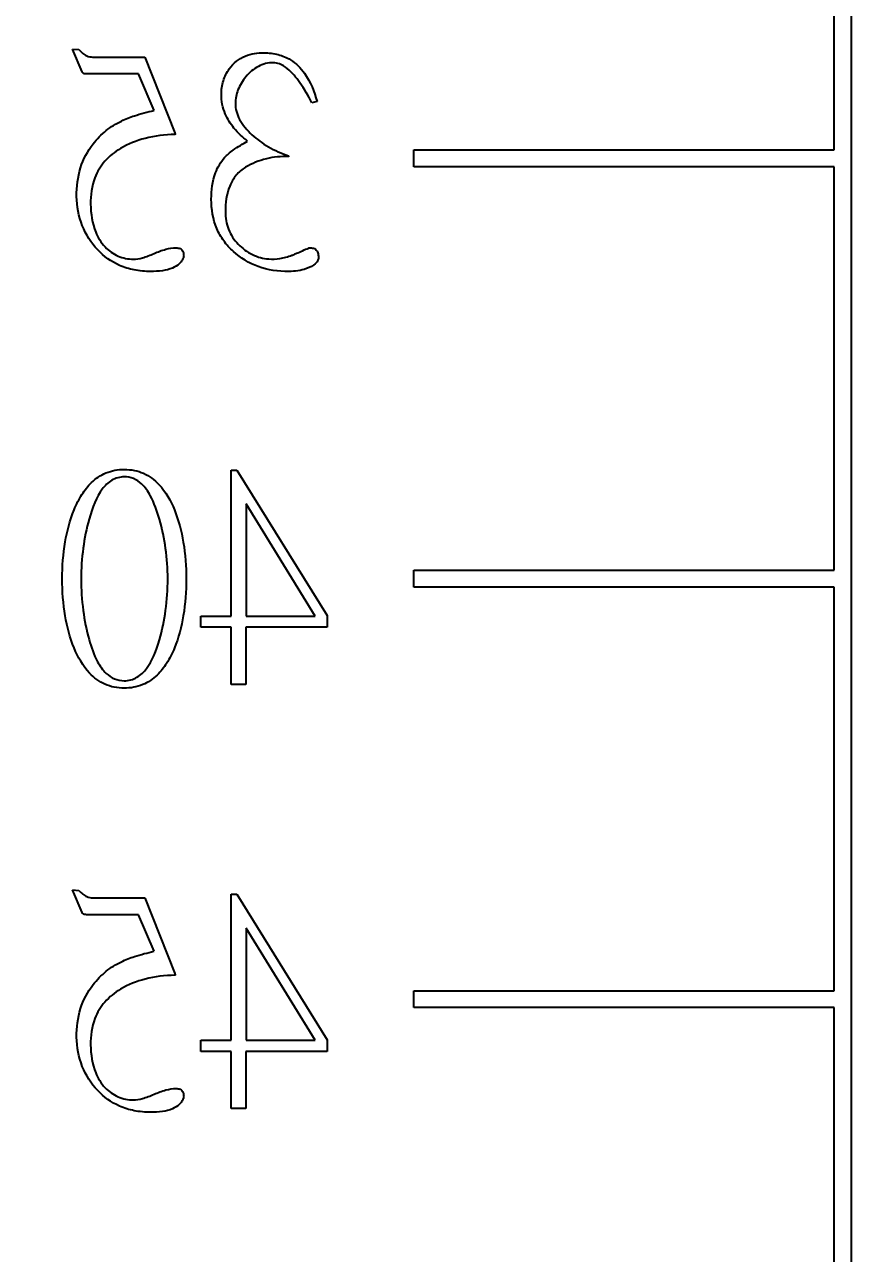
# Model space of a CAD drawing. Header units: inches. Extents: x 707 to 13003, y 909 to 9309.
# Drawn here: x 8204.91 to 8214.97, y 1620.56 to 1635.18 of the extents above; entities that cross this region are included whole.
import ezdxf

# ---------------------------------------------------------------- set-up
doc = ezdxf.new("R2010")
doc.units = ezdxf.units.IN
doc.header["$MEASUREMENT"] = 0
doc.styles.get("Standard").update_dxf_attribs({"font": 'Arial.ttf'})
doc.dimstyles.new('ISO-25', dxfattribs={"dimscale": 5, "dimtxt": 15, "dimasz": 12, "dimexe": 3, "dimexo": 3, "dimgap": 4, "dimtad": 1, "dimdsep": 46, "dimtxsty": 'Standard', "dimblk": 'OPEN30', "dimcen": 4, "dimclrd": 3, "dimclre": 3, "dimclrt": 3, "dimadec": 0, "dimazin": 0, "dimtfac": 1, "dimtmove": 0, "dimatfit": 3, "dimldrblk": 'OPEN30', "dimfxl": 1, "dimarcsym": 0})

# ---------------------------------------------------------------- blocks, each defined once
blk = doc.blocks.new('BKM-1')
at = {"color": 2}
for p, q in [((35.5, -79), (35.5, -118.5)), ((35.7, -85), (35.7, -80.2)), ((43.901, -83.895), (43.544, -84.795)), ((44.523, -83.895), (43.901, -83.895)), ((44.648, -84.072), (44.76, -83.8)), ((44.76, -83.8), (44.686, -83.807)), ((43.792, -84.53), (43.976, -84.096)), ((43.976, -84.096), (44.594, -84.096)), ((41.853, -84.425), (41.914, -84.439)), ((40.7, -85), (35.7, -85)), ((40.7, -85.2), (40.7, -85)), ((35.7, -85.2), (40.7, -85.2)), ((35.7, -90), (35.7, -85.2)), ((42.193, -85.07), (42.193, -85.081)), ((42.807, -88.807), (41.731, -90.539)), ((42.875, -88.807), (42.807, -88.807)), ((42.875, -90.546), (42.875, -88.807)), ((41.873, -90.546), (42.695, -89.211)), ((42.695, -89.211), (42.695, -90.546)), ((40.7, -90), (35.7, -90)), ((40.7, -90.2), (40.7, -90)), ((35.7, -90.2), (40.7, -90.2)), ((35.7, -95), (35.7, -90.2)), ((41.731, -90.539), (41.731, -90.678)), ((42.695, -90.546), (41.873, -90.546)), ((43.235, -90.546), (42.875, -90.546)), ((43.235, -90.678), (43.235, -90.546)), ((41.731, -90.678), (42.699, -90.678)), ((42.699, -90.678), (42.699, -91.358)), ((42.875, -91.358), (42.875, -90.678)), ((42.875, -90.678), (43.235, -90.678)), ((42.699, -91.358), (42.875, -91.358)), ((44.648, -94.072), (44.76, -93.8)), ((44.76, -93.8), (44.686, -93.807)), ((42.807, -93.851), (41.731, -95.583)), ((42.875, -93.851), (42.807, -93.851)), ((42.875, -95.59), (42.875, -93.851)), ((43.901, -93.895), (43.544, -94.795)), ((44.523, -93.895), (43.901, -93.895)), ((43.792, -94.53), (43.976, -94.096)), ((43.976, -94.096), (44.594, -94.096)), ((41.873, -95.59), (42.695, -94.255)), ((42.695, -94.255), (42.695, -95.59)), ((40.7, -95), (35.7, -95)), ((40.7, -95.2), (40.7, -95)), ((35.7, -95.2), (40.7, -95.2)), ((35.7, -100), (35.7, -95.2)), ((41.731, -95.583), (41.731, -95.723)), ((42.695, -95.59), (41.873, -95.59)), ((43.235, -95.59), (42.875, -95.59)), ((43.235, -95.723), (43.235, -95.59)), ((41.731, -95.723), (42.699, -95.723)), ((42.699, -95.723), (42.699, -96.402)), ((42.875, -96.402), (42.875, -95.723)), ((42.875, -95.723), (43.235, -95.723)), ((42.699, -96.402), (42.875, -96.402))]:
    blk.add_line(p, q, dxfattribs=at)
for points, knots in [([(42.485, -83.844), (42.427, -83.844), (42.37, -83.851), (42.263, -83.879), (42.214, -83.9), (42.102, -83.97), (42.047, -84.025), (41.931, -84.188), (41.884, -84.308), (41.853, -84.425)], [-0.09323461, -0.09323461, -0.09323461, -0.09323461, -0.07604312, -0.07604312, -0.05990736, -0.05990736, -0.03648939, -0.03648939, 0, 0, 0, 0]), ([(42.896, -84.034), (42.872, -84.001), (42.844, -83.971), (42.78, -83.92), (42.745, -83.899), (42.637, -83.855), (42.561, -83.844), (42.485, -83.844)], [-0.04736208, -0.04736208, -0.04736208, -0.04736208, -0.03499534, -0.03499534, -0.02275994, -0.02275994, 0, 0, 0, 0]), ([(44.686, -83.807), (44.672, -83.823), (44.656, -83.839), (44.624, -83.864), (44.607, -83.874), (44.568, -83.891), (44.546, -83.895), (44.523, -83.895)], [-0.01925198, -0.01925198, -0.01925198, -0.01925198, -0.01271209, -0.01271209, -0.00693803, -0.00693803, 0, 0, 0, 0]), ([(41.914, -84.439), (41.956, -84.358), (42.004, -84.275), (42.098, -84.141), (42.15, -84.078), (42.234, -84.01), (42.265, -83.99), (42.323, -83.968), (42.347, -83.963), (42.373, -83.963)], [-0.06762377, -0.06762377, -0.06762377, -0.06762377, -0.04027885, -0.04027885, -0.01835807, -0.01835807, -0.00761107, -0.00761107, 0, 0, 0, 0]), ([(42.373, -83.963), (42.404, -83.963), (42.434, -83.966), (42.494, -83.981), (42.523, -83.992), (42.608, -84.036), (42.657, -84.08), (42.699, -84.129)], [-0.03803833, -0.03803833, -0.03803833, -0.03803833, -0.02874222, -0.02874222, -0.01953196, -0.01953196, 0, 0, 0, 0]), ([(42.991, -84.337), (42.991, -84.283), (42.983, -84.23), (42.951, -84.126), (42.927, -84.079), (42.896, -84.034)], [-0.03243743, -0.03243743, -0.03243743, -0.03243743, -0.01620482, -0.01620482, 0, 0, 0, 0]), ([(42.699, -84.129), (42.737, -84.177), (42.77, -84.229), (42.814, -84.338), (42.824, -84.392), (42.824, -84.449)], [-0.03525273, -0.03525273, -0.03525273, -0.03525273, -0.01689561, -0.01689561, 0, 0, 0, 0]), ([(44.594, -84.096), (44.603, -84.096), (44.613, -84.095), (44.627, -84.092), (44.632, -84.09), (44.639, -84.085), (44.642, -84.083), (44.646, -84.078), (44.647, -84.075), (44.648, -84.072)], [-0.006296167, -0.006296167, -0.006296167, -0.006296167, -0.003599843, -0.003599843, -0.002036293, -0.002036293, -0.001000184, -0.001000184, 0, 0, 0, 0]), ([(42.824, -84.449), (42.824, -84.481), (42.82, -84.512), (42.803, -84.576), (42.791, -84.607), (42.738, -84.705), (42.685, -84.766), (42.627, -84.819)], [-0.04303325, -0.04303325, -0.04303325, -0.04303325, -0.03344066, -0.03344066, -0.02337933, -0.02337933, 0, 0, 0, 0]), ([(42.678, -84.894), (42.738, -84.849), (42.793, -84.799), (42.883, -84.69), (42.918, -84.634), (42.976, -84.497), (42.991, -84.418), (42.991, -84.337)], [-0.06678766, -0.06678766, -0.06678766, -0.06678766, -0.04450865, -0.04450865, -0.02452597, -0.02452597, 0, 0, 0, 0]), ([(44.18, -84.656), (44.132, -84.632), (44.074, -84.61), (43.949, -84.57), (43.868, -84.548), (43.792, -84.53)], [-0.03908855, -0.03908855, -0.03908855, -0.03908855, -0.02325142, -0.02325142, 0, 0, 0, 0]), ([(44.516, -84.928), (44.47, -84.87), (44.418, -84.816), (44.305, -84.725), (44.244, -84.687), (44.18, -84.656)], [-0.04378824, -0.04378824, -0.04378824, -0.04378824, -0.02152, -0.02152, 0, 0, 0, 0]), ([(42.627, -84.819), (42.568, -84.874), (42.502, -84.921), (42.356, -85.006), (42.275, -85.041), (42.193, -85.07)], [-0.05063226, -0.05063226, -0.05063226, -0.05063226, -0.02633152, -0.02633152, 0, 0, 0, 0]), ([(42.953, -85.091), (42.926, -85.06), (42.888, -85.029), (42.796, -84.963), (42.735, -84.926), (42.678, -84.894)], [-0.03373854, -0.03373854, -0.03373854, -0.03373854, -0.01947343, -0.01947343, 0, 0, 0, 0]), ([(43.544, -84.795), (43.543, -84.799), (43.542, -84.804), (43.541, -84.809), (43.541, -84.811), (43.541, -84.813), (43.541, -84.813), (43.542, -84.814), (43.542, -84.815), (43.543, -84.815), (43.543, -84.815), (43.544, -84.816), (43.544, -84.816), (43.544, -84.816)], [-0.00192807, -0.00192807, -0.00192807, -0.00192807, -0.000928361, -0.000928361, -0.000534277, -0.000534277, -0.000353505, -0.000353505, -0.000239022, -0.000239022, -0.000132257, -0.000132257, 0, 0, 0, 0]), ([(43.544, -84.816), (43.663, -84.819), (43.783, -84.833), (44, -84.889), (44.099, -84.928), (44.19, -84.982)], [-0.06745802, -0.06745802, -0.06745802, -0.06745802, -0.03181638, -0.03181638, 0, 0, 0, 0]), ([(44.19, -84.982), (44.26, -85.024), (44.323, -85.074), (44.428, -85.193), (44.467, -85.259), (44.534, -85.431), (44.548, -85.537), (44.546, -85.644)], [-0.0796995, -0.0796995, -0.0796995, -0.0796995, -0.05533115, -0.05533115, -0.03214781, -0.03214781, 0, 0, 0, 0]), ([(44.713, -85.553), (44.714, -85.437), (44.7, -85.323), (44.633, -85.109), (44.583, -85.014), (44.516, -84.928)], [-0.06731251, -0.06731251, -0.06731251, -0.06731251, -0.03272339, -0.03272339, 0, 0, 0, 0]), ([(42.193, -85.081), (42.281, -85.076), (42.369, -85.084), (42.543, -85.127), (42.625, -85.161), (42.702, -85.206)], [-0.05358925, -0.05358925, -0.05358925, -0.05358925, -0.02687698, -0.02687698, 0, 0, 0, 0]), ([(42.702, -85.206), (42.745, -85.231), (42.782, -85.263), (42.847, -85.339), (42.872, -85.383), (42.93, -85.525), (42.943, -85.633), (42.943, -85.736)], [-0.06092106, -0.06092106, -0.06092106, -0.06092106, -0.04611356, -0.04611356, -0.03091592, -0.03091592, 0, 0, 0, 0]), ([(43.11, -85.587), (43.11, -85.48), (43.097, -85.371), (43.035, -85.205), (43, -85.144), (42.953, -85.091)], [-0.0532017, -0.0532017, -0.0532017, -0.0532017, -0.0212428, -0.0212428, 0, 0, 0, 0]), ([(42.848, -86.208), (42.891, -86.17), (42.929, -86.128), (42.995, -86.036), (43.023, -85.987), (43.091, -85.825), (43.11, -85.707), (43.11, -85.587)], [-0.06998181, -0.06998181, -0.06998181, -0.06998181, -0.0528208, -0.0528208, -0.03599918, -0.03599918, 0, 0, 0, 0]), ([(44.546, -85.644), (44.544, -85.757), (44.528, -85.872), (44.459, -86.042), (44.422, -86.102), (44.373, -86.154)], [-0.05505324, -0.05505324, -0.05505324, -0.05505324, -0.02132206, -0.02132206, 0, 0, 0, 0]), ([(44.462, -86.188), (44.541, -86.103), (44.602, -86.008), (44.689, -85.789), (44.71, -85.672), (44.713, -85.553)], [-0.07055061, -0.07055061, -0.07055061, -0.07055061, -0.0358242, -0.0358242, 0, 0, 0, 0]), ([(42.943, -85.736), (42.943, -85.808), (42.931, -85.878), (42.879, -86.01), (42.84, -86.069), (42.79, -86.12)], [-0.04284156, -0.04284156, -0.04284156, -0.04284156, -0.02134891, -0.02134891, 0, 0, 0, 0]), ([(41.931, -86.164), (41.922, -86.164), (41.914, -86.165), (41.898, -86.168), (41.891, -86.17), (41.875, -86.178), (41.868, -86.184), (41.853, -86.2), (41.848, -86.211), (41.838, -86.24), (41.836, -86.26), (41.836, -86.28)], [-0.01704085, -0.01704085, -0.01704085, -0.01704085, -0.0144869, -0.0144869, -0.0122092, -0.0122092, -0.00927516, -0.00927516, -0.00576895, -0.00576895, 0, 0, 0, 0]), ([(41.955, -86.168), (41.951, -86.166), (41.947, -86.166), (41.94, -86.164), (41.935, -86.164), (41.931, -86.164)], [-0.002406417, -0.002406417, -0.002406417, -0.002406417, -0.001273586, -0.001273586, 0, 0, 0, 0]), ([(42.152, -86.252), (42.15, -86.252), (42.142, -86.249), (42.124, -86.241), (42.109, -86.234), (42.055, -86.211), (41.996, -86.185), (41.955, -86.168)], [-0.01892755, -0.01892755, -0.01892755, -0.01892755, -0.0169466, -0.0169466, -0.01339152, -0.01339152, 0, 0, 0, 0]), ([(42.189, -86.446), (42.313, -86.446), (42.436, -86.429), (42.663, -86.347), (42.761, -86.287), (42.848, -86.208)], [-0.07238754, -0.07238754, -0.07238754, -0.07238754, -0.03518655, -0.03518655, 0, 0, 0, 0]), ([(42.79, -86.12), (42.741, -86.171), (42.685, -86.215), (42.56, -86.275), (42.495, -86.292), (42.427, -86.297)], [-0.04179186, -0.04179186, -0.04179186, -0.04179186, -0.02047994, -0.02047994, 0, 0, 0, 0]), ([(43.531, -86.164), (43.522, -86.164), (43.513, -86.165), (43.497, -86.168), (43.489, -86.17), (43.474, -86.177), (43.467, -86.182), (43.454, -86.196), (43.45, -86.205), (43.441, -86.228), (43.439, -86.244), (43.439, -86.259)], [-0.01513963, -0.01513963, -0.01513963, -0.01513963, -0.01247243, -0.01247243, -0.01014631, -0.01014631, -0.00750334, -0.00750334, -0.00455338, -0.00455338, 0, 0, 0, 0]), ([(43.792, -86.232), (43.747, -86.212), (43.699, -86.194), (43.612, -86.171), (43.571, -86.164), (43.531, -86.164)], [-0.02693744, -0.02693744, -0.02693744, -0.02693744, -0.01201471, -0.01201471, 0, 0, 0, 0]), ([(44.037, -86.3), (44.002, -86.3), (43.964, -86.292), (43.884, -86.27), (43.836, -86.251), (43.792, -86.232)], [-0.02487772, -0.02487772, -0.02487772, -0.02487772, -0.01434385, -0.01434385, 0, 0, 0, 0]), ([(43.833, -86.446), (43.898, -86.446), (43.963, -86.44), (44.087, -86.416), (44.146, -86.398), (44.301, -86.329), (44.387, -86.267), (44.462, -86.188)], [-0.07045463, -0.07045463, -0.07045463, -0.07045463, -0.0509016, -0.0509016, -0.03251367, -0.03251367, 0, 0, 0, 0]), ([(44.373, -86.154), (44.329, -86.199), (44.278, -86.236), (44.161, -86.287), (44.1, -86.299), (44.037, -86.3)], [-0.03807798, -0.03807798, -0.03807798, -0.03807798, -0.01898629, -0.01898629, 0, 0, 0, 0]), ([(41.836, -86.28), (41.836, -86.286), (41.837, -86.293), (41.84, -86.307), (41.842, -86.313), (41.852, -86.333), (41.862, -86.345), (41.899, -86.378), (41.936, -86.397), (41.979, -86.412)], [-0.02452311, -0.02452311, -0.02452311, -0.02452311, -0.02188897, -0.02188897, -0.01924347, -0.01924347, -0.01340101, -0.01340101, 0, 0, 0, 0]), ([(42.427, -86.297), (42.383, -86.3), (42.339, -86.298), (42.246, -86.283), (42.198, -86.269), (42.152, -86.252)], [-0.02806074, -0.02806074, -0.02806074, -0.02806074, -0.01483453, -0.01483453, 0, 0, 0, 0]), ([(43.439, -86.259), (43.439, -86.265), (43.439, -86.271), (43.441, -86.279), (43.442, -86.281), (43.443, -86.283)], [-0.002093623, -0.002093623, -0.002093623, -0.002093623, -0.000662734, -0.000662734, 0, 0, 0, 0]), ([(43.443, -86.283), (43.448, -86.296), (43.455, -86.309), (43.471, -86.333), (43.48, -86.344), (43.515, -86.376), (43.543, -86.393), (43.644, -86.435), (43.735, -86.446), (43.833, -86.446)], [-0.05303774, -0.05303774, -0.05303774, -0.05303774, -0.04748048, -0.04748048, -0.04187569, -0.04187569, -0.02952808, -0.02952808, 0, 0, 0, 0]), ([(41.979, -86.412), (42.012, -86.424), (42.046, -86.432), (42.116, -86.443), (42.153, -86.446), (42.189, -86.446)], [-0.02147003, -0.02147003, -0.02147003, -0.02147003, -0.01092909, -0.01092909, 0, 0, 0, 0]), ([(44.146, -88.8), (44.105, -88.8), (44.065, -88.804), (43.988, -88.819), (43.952, -88.831), (43.847, -88.877), (43.786, -88.923), (43.653, -89.064), (43.593, -89.173), (43.548, -89.282)], [-0.08195317, -0.08195317, -0.08195317, -0.08195317, -0.06991101, -0.06991101, -0.05834504, -0.05834504, -0.0355218, -0.0355218, 0, 0, 0, 0]), ([(44.743, -89.282), (44.717, -89.218), (44.686, -89.155), (44.616, -89.046), (44.579, -88.998), (44.485, -88.907), (44.428, -88.868), (44.294, -88.813), (44.221, -88.8), (44.146, -88.8)], [-0.08244459, -0.08244459, -0.08244459, -0.08244459, -0.06166293, -0.06166293, -0.0435396, -0.0435396, -0.02257482, -0.02257482, 0, 0, 0, 0]), ([(43.728, -89.391), (43.754, -89.297), (43.789, -89.197), (43.864, -89.061), (43.898, -89.012), (43.968, -88.947), (44, -88.925), (44.071, -88.895), (44.108, -88.888), (44.146, -88.888)], [-0.06958828, -0.06958828, -0.06958828, -0.06958828, -0.04021797, -0.04021797, -0.02302257, -0.02302257, -0.01139571, -0.01139571, 0, 0, 0, 0]), ([(44.146, -88.888), (44.172, -88.888), (44.197, -88.892), (44.248, -88.905), (44.271, -88.915), (44.339, -88.955), (44.376, -88.993), (44.475, -89.125), (44.526, -89.251), (44.563, -89.391)], [-0.08337122, -0.08337122, -0.08337122, -0.08337122, -0.07337556, -0.07337556, -0.06342031, -0.06342031, -0.0435051, -0.0435051, 0, 0, 0, 0]), ([(43.548, -89.282), (43.5, -89.406), (43.466, -89.534), (43.419, -89.809), (43.409, -89.955), (43.409, -90.101)], [-0.08351425, -0.08351425, -0.08351425, -0.08351425, -0.04369807, -0.04369807, 0, 0, 0, 0]), ([(44.883, -90.101), (44.883, -89.954), (44.873, -89.806), (44.826, -89.532), (44.792, -89.405), (44.743, -89.282)], [-0.08347072, -0.08347072, -0.08347072, -0.08347072, -0.03947083, -0.03947083, 0, 0, 0, 0]), ([(43.629, -90.101), (43.629, -89.98), (43.637, -89.86), (43.67, -89.622), (43.695, -89.506), (43.728, -89.391)], [-0.07201864, -0.07201864, -0.07201864, -0.07201864, -0.03576445, -0.03576445, 0, 0, 0, 0]), ([(44.563, -89.391), (44.595, -89.505), (44.619, -89.621), (44.651, -89.859), (44.659, -89.98), (44.659, -90.101)], [-0.07194682, -0.07194682, -0.07194682, -0.07194682, -0.03640608, -0.03640608, 0, 0, 0, 0]), ([(43.409, -90.101), (43.409, -90.248), (43.419, -90.396), (43.465, -90.671), (43.499, -90.8), (43.548, -90.923)], [-0.08381766, -0.08381766, -0.08381766, -0.08381766, -0.03972186, -0.03972186, 0, 0, 0, 0]), ([(43.728, -90.828), (43.694, -90.713), (43.67, -90.596), (43.637, -90.353), (43.629, -90.227), (43.629, -90.101)], [-0.07365705, -0.07365705, -0.07365705, -0.07365705, -0.03782237, -0.03782237, 0, 0, 0, 0]), ([(44.659, -90.101), (44.659, -90.227), (44.651, -90.352), (44.619, -90.595), (44.596, -90.711), (44.563, -90.824)], [-0.07324327, -0.07324327, -0.07324327, -0.07324327, -0.03552282, -0.03552282, 0, 0, 0, 0]), ([(44.743, -90.923), (44.792, -90.8), (44.826, -90.672), (44.873, -90.397), (44.883, -90.248), (44.883, -90.101)], [-0.08376423, -0.08376423, -0.08376423, -0.08376423, -0.04423028, -0.04423028, 0, 0, 0, 0]), ([(44.146, -91.314), (44.119, -91.314), (44.093, -91.31), (44.042, -91.297), (44.018, -91.286), (43.95, -91.247), (43.912, -91.21), (43.814, -91.081), (43.765, -90.961), (43.728, -90.828)], [-0.08137653, -0.08137653, -0.08137653, -0.08137653, -0.07131719, -0.07131719, -0.06133064, -0.06133064, -0.0415336, -0.0415336, 0, 0, 0, 0]), ([(44.563, -90.824), (44.539, -90.913), (44.507, -91.007), (44.436, -91.138), (44.402, -91.186), (44.331, -91.253), (44.298, -91.275), (44.225, -91.306), (44.186, -91.314), (44.146, -91.314)], [-0.06884296, -0.06884296, -0.06884296, -0.06884296, -0.04120317, -0.04120317, -0.02403051, -0.02403051, -0.01203907, -0.01203907, 0, 0, 0, 0]), ([(43.548, -90.923), (43.574, -90.986), (43.605, -91.049), (43.674, -91.157), (43.711, -91.204), (43.805, -91.294), (43.862, -91.333), (43.996, -91.389), (44.07, -91.402), (44.146, -91.402)], [-0.08220575, -0.08220575, -0.08220575, -0.08220575, -0.06167399, -0.06167399, -0.04373192, -0.04373192, -0.02269426, -0.02269426, 0, 0, 0, 0]), ([(44.146, -91.402), (44.186, -91.402), (44.226, -91.398), (44.303, -91.383), (44.34, -91.371), (44.445, -91.325), (44.505, -91.28), (44.639, -91.139), (44.699, -91.032), (44.743, -90.923)], [-0.08173021, -0.08173021, -0.08173021, -0.08173021, -0.06969113, -0.06969113, -0.05813482, -0.05813482, -0.03529804, -0.03529804, 0, 0, 0, 0]), ([(44.686, -93.807), (44.672, -93.823), (44.656, -93.839), (44.624, -93.864), (44.607, -93.874), (44.568, -93.891), (44.546, -93.895), (44.523, -93.895)], [-0.01925198, -0.01925198, -0.01925198, -0.01925198, -0.01271209, -0.01271209, -0.00693803, -0.00693803, 0, 0, 0, 0]), ([(44.594, -94.096), (44.603, -94.096), (44.613, -94.095), (44.627, -94.092), (44.632, -94.09), (44.639, -94.085), (44.642, -94.083), (44.646, -94.078), (44.647, -94.075), (44.648, -94.072)], [-0.006296167, -0.006296167, -0.006296167, -0.006296167, -0.003599843, -0.003599843, -0.002036293, -0.002036293, -0.001000184, -0.001000184, 0, 0, 0, 0]), ([(44.18, -94.656), (44.132, -94.632), (44.074, -94.61), (43.949, -94.57), (43.868, -94.548), (43.792, -94.53)], [-0.03908855, -0.03908855, -0.03908855, -0.03908855, -0.02325142, -0.02325142, 0, 0, 0, 0]), ([(44.516, -94.928), (44.47, -94.87), (44.418, -94.816), (44.305, -94.725), (44.244, -94.687), (44.18, -94.656)], [-0.04378824, -0.04378824, -0.04378824, -0.04378824, -0.02152, -0.02152, 0, 0, 0, 0]), ([(43.544, -94.795), (43.543, -94.799), (43.542, -94.804), (43.541, -94.809), (43.541, -94.811), (43.541, -94.813), (43.541, -94.813), (43.542, -94.814), (43.542, -94.815), (43.543, -94.815), (43.543, -94.815), (43.544, -94.816), (43.544, -94.816), (43.544, -94.816)], [-0.00192807, -0.00192807, -0.00192807, -0.00192807, -0.000928361, -0.000928361, -0.000534277, -0.000534277, -0.000353505, -0.000353505, -0.000239022, -0.000239022, -0.000132257, -0.000132257, 0, 0, 0, 0]), ([(43.544, -94.816), (43.663, -94.819), (43.783, -94.833), (44, -94.889), (44.099, -94.928), (44.19, -94.982)], [-0.06745802, -0.06745802, -0.06745802, -0.06745802, -0.03181638, -0.03181638, 0, 0, 0, 0]), ([(44.19, -94.982), (44.26, -95.024), (44.323, -95.074), (44.428, -95.193), (44.467, -95.259), (44.534, -95.431), (44.548, -95.537), (44.546, -95.644)], [-0.0796995, -0.0796995, -0.0796995, -0.0796995, -0.05533115, -0.05533115, -0.03214781, -0.03214781, 0, 0, 0, 0]), ([(44.713, -95.553), (44.714, -95.437), (44.7, -95.323), (44.633, -95.109), (44.583, -95.014), (44.516, -94.928)], [-0.06731251, -0.06731251, -0.06731251, -0.06731251, -0.03272339, -0.03272339, 0, 0, 0, 0]), ([(44.462, -96.188), (44.541, -96.103), (44.602, -96.008), (44.689, -95.789), (44.71, -95.672), (44.713, -95.553)], [-0.07055061, -0.07055061, -0.07055061, -0.07055061, -0.0358242, -0.0358242, 0, 0, 0, 0]), ([(44.546, -95.644), (44.544, -95.757), (44.528, -95.872), (44.459, -96.042), (44.422, -96.102), (44.373, -96.154)], [-0.05505324, -0.05505324, -0.05505324, -0.05505324, -0.02132206, -0.02132206, 0, 0, 0, 0]), ([(43.531, -96.164), (43.522, -96.164), (43.513, -96.165), (43.497, -96.168), (43.489, -96.17), (43.474, -96.177), (43.467, -96.182), (43.454, -96.196), (43.45, -96.205), (43.441, -96.228), (43.439, -96.244), (43.439, -96.259)], [-0.01513963, -0.01513963, -0.01513963, -0.01513963, -0.01247243, -0.01247243, -0.01014631, -0.01014631, -0.00750334, -0.00750334, -0.00455338, -0.00455338, 0, 0, 0, 0]), ([(43.792, -96.232), (43.747, -96.212), (43.699, -96.194), (43.612, -96.171), (43.571, -96.164), (43.531, -96.164)], [-0.02693744, -0.02693744, -0.02693744, -0.02693744, -0.01201471, -0.01201471, 0, 0, 0, 0]), ([(44.373, -96.154), (44.329, -96.199), (44.278, -96.236), (44.161, -96.287), (44.1, -96.299), (44.037, -96.3)], [-0.03807798, -0.03807798, -0.03807798, -0.03807798, -0.01898629, -0.01898629, 0, 0, 0, 0]), ([(43.439, -96.259), (43.439, -96.265), (43.439, -96.271), (43.441, -96.279), (43.442, -96.281), (43.443, -96.283)], [-0.002093623, -0.002093623, -0.002093623, -0.002093623, -0.000662734, -0.000662734, 0, 0, 0, 0]), ([(43.443, -96.283), (43.448, -96.296), (43.455, -96.309), (43.471, -96.333), (43.48, -96.344), (43.515, -96.376), (43.543, -96.393), (43.644, -96.435), (43.735, -96.446), (43.833, -96.446)], [-0.05303774, -0.05303774, -0.05303774, -0.05303774, -0.04748048, -0.04748048, -0.04187569, -0.04187569, -0.02952808, -0.02952808, 0, 0, 0, 0]), ([(44.037, -96.3), (44.002, -96.3), (43.964, -96.292), (43.884, -96.27), (43.836, -96.251), (43.792, -96.232)], [-0.02487772, -0.02487772, -0.02487772, -0.02487772, -0.01434385, -0.01434385, 0, 0, 0, 0]), ([(43.833, -96.446), (43.898, -96.446), (43.963, -96.44), (44.087, -96.416), (44.146, -96.398), (44.301, -96.329), (44.387, -96.267), (44.462, -96.188)], [-0.07045463, -0.07045463, -0.07045463, -0.07045463, -0.0509016, -0.0509016, -0.03251367, -0.03251367, 0, 0, 0, 0])]:
    blk.add_open_spline(points, degree=3, knots=knots, dxfattribs=at)
blk = doc.blocks.new('_Open30')
at = {"color": 0, "linetype": 'ByBlock', "lineweight": -2}
for p, q in [((-1, 0.26795), (0, 0)), ((0, 0), (-1, -0.26795)), ((0, 0), (-1, 0))]:
    blk.add_line(p, q, dxfattribs=at)
blk = doc.blocks.new('*D204')
at = {"color": 3, "lineweight": -2, "transparency": 16777216}
for p, q in [((8340.049, 4606.69), (5894.148, 4606.69)), ((5909.148, 4546.69), (5909.148, 1416.69)), ((7100.239, 1356.69), (5894.148, 1356.69))]:
    blk.add_line(p, q, dxfattribs=at)
at = {"layer": 'Defpoints', "color": 0, "transparency": 16777216}
for p in [(8355.049, 4606.69), (5909.148, 1356.69), (7115.239, 1356.69)]:
    blk.add_point(p, dxfattribs=at)
at = {"color": 3, "lineweight": -2, "transparency": 16777216, "xscale": 60, "yscale": 60, "zscale": 60}
for p, rotation in [((5909.148, 4606.69), 90), ((5909.148, 1356.69), 270)]:
    blk.add_blockref('_Open30', p, dxfattribs=dict(at, rotation=rotation))
at = {"color": 3, "transparency": 16777216, "insert": (5839.984, 2971.69), "char_height": 75, "attachment_point": 5, "rotation": 90}
blk.add_mtext('~(3250)~', dxfattribs=at)

msp = doc.modelspace()

# ---------------------------------------------------------------- block references
at = {"xscale": -1}
msp.add_blockref('BKM-1', (8250.239, 1718.69), dxfattribs=at)

# ---------------------------------------------------------------- dimensions: what is measured, and where the dimension line sits
dim = msp.add_linear_dim(base=(5909.148, 1356.69), p1=(8355.049, 4606.69), p2=(7115.239, 1356.69), angle=90, text='~(<>)~', dimstyle='ISO-25')
dim.commit()
dim.dimension.update_dxf_attribs({"geometry": '*D204', "text_midpoint": (5909.148, 2971.69), "dimtype": 160})

doc.saveas('drawing.dxf')
